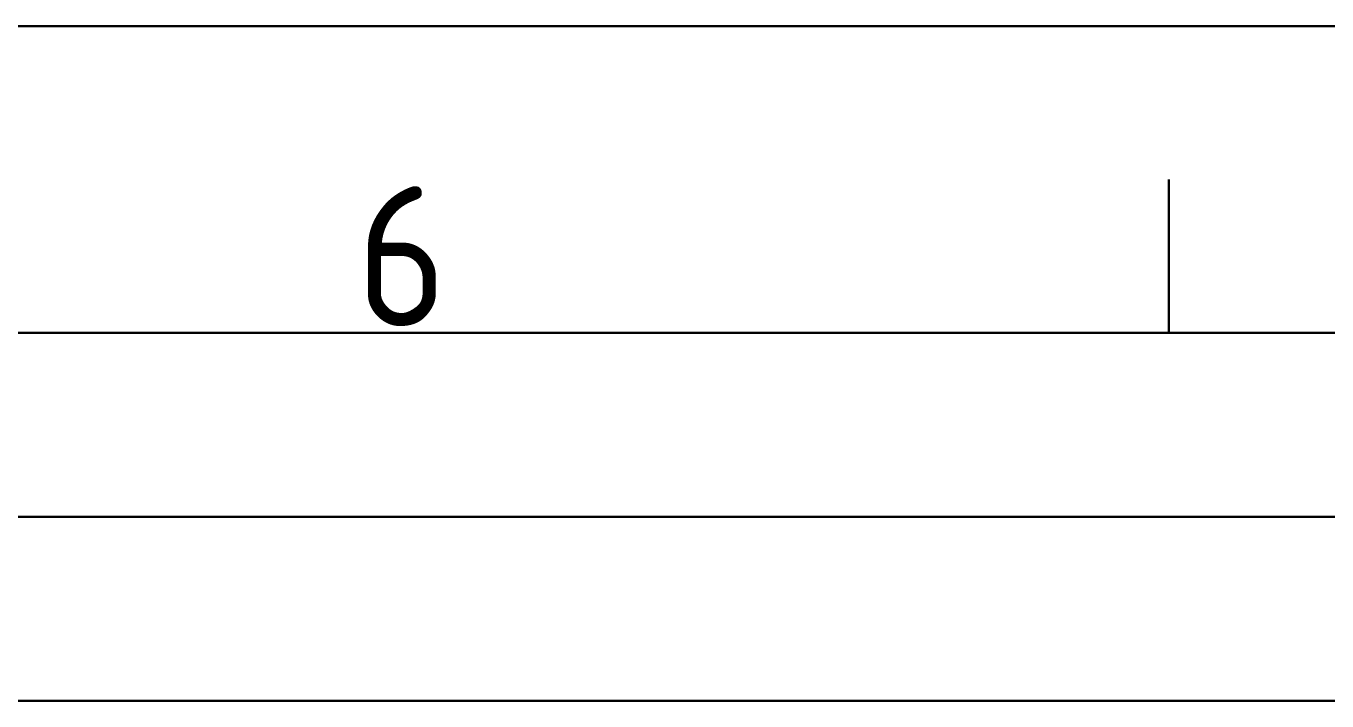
# Model space of a CAD drawing. Header units: millimetres. Extents: x 491 to 1718, y -1006 to -146.
# Drawn here: x 1287.8 to 1411.7, y -210.6 to -146.3 of the extents above; entities that cross this region are included whole.
import ezdxf
from ezdxf.enums import TextEntityAlignment as Align

# ---------------------------------------------------------------- set-up
doc = ezdxf.new("R2010")
doc.units = ezdxf.units.MM
doc.layers.add('图框层', color=7, linetype='Continuous', lineweight=30)
doc.styles.add('ISO Proportional', font='isocp.shx')

msp = doc.modelspace()

# ---------------------------------------------------------------- linework, layer by layer
at = {"layer": '图框层', "color": 0, "lineweight": 30}
for p, q in [((1688.835, -146.333), (490.879, -146.333)), ((1396.651, -175.551), (1396.651, -160.942)), ((1688.835, -175.551), (520.098, -175.551)), ((1688.835, -175.551), (520.098, -175.551)), ((1192.122, -193.082), (1688.835, -193.082)), ((1192.122, -210.613), (1688.835, -210.613))]:
    msp.add_line(p, q, dxfattribs=at)

# ---------------------------------------------------------------- texts
at = {"layer": '图框层', "color": 0, "lineweight": 30, "style": 'ISO Proportional'}
msp.add_text('6', height=13.324, dxfattribs=at).set_placement((1323.605, -168.247), align=Align.MIDDLE)

doc.saveas('drawing.dxf')
